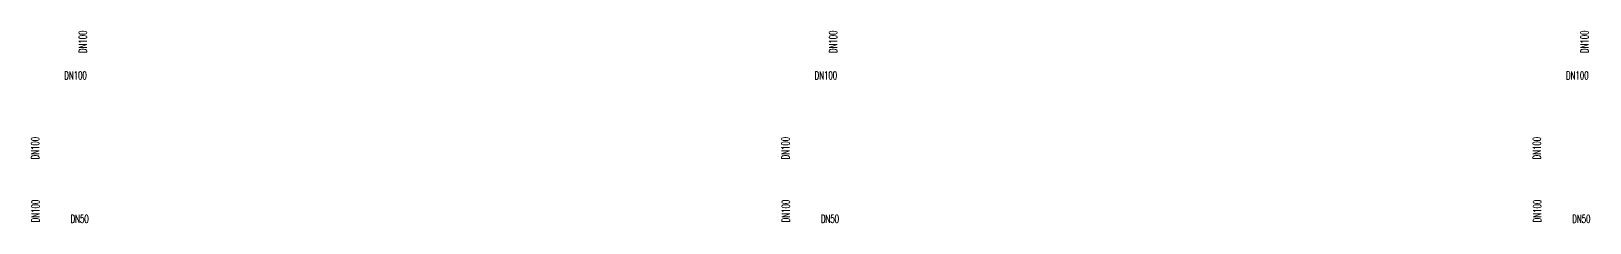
# Model space of a CAD drawing. Extents: x 1475400 to 1714963, y -629303 to -315532.
# Drawn here: x 1596305 to 1620648, y -629303 to -626311 of the extents above; entities that cross this region are included whole.
import ezdxf

# ---------------------------------------------------------------- set-up
doc = ezdxf.new("R2010")
doc.units = 0
doc.header["$LTSCALE"] = 1000
doc.layers.add('新块$0$P-WAST-IDEN', color=21, linetype='Continuous')
doc.styles.add('新块$0$_TWT_PIPEDN', font='SIMPLEX', dxfattribs={"width": 0.8, "height": 2.5, "bigfont": 'HZ'})

msp = doc.modelspace()

# ---------------------------------------------------------------- texts
at = {"layer": '新块$0$P-WAST-IDEN', "style": '新块$0$_TWT_PIPEDN', "width": 0.64}
for p in [(1597172.7, -626653.9), (1608891.8, -626653.9), (1620628.1, -626653.9), (1596429.6, -628314.2), (1608148.7, -628314.2), (1619885, -628314.2), (1596434.2, -629295.3), (1608153.3, -629295.3), (1619889.6, -629295.3)]:
    msp.add_text('DN100', height=125, rotation=90, dxfattribs=at).set_placement(p)
for s, p in [('DN100', (1596820.7, -627063.9)), ('DN100', (1608539.8, -627063.9)), ('DN100', (1620276.1, -627063.9)), ('DN50', (1596918.9, -629303)), ('DN50', (1608637.9, -629303)), ('DN50', (1620374.2, -629303))]:
    msp.add_text(s, height=125, dxfattribs=at).set_placement(p)

doc.saveas('drawing.dxf')
